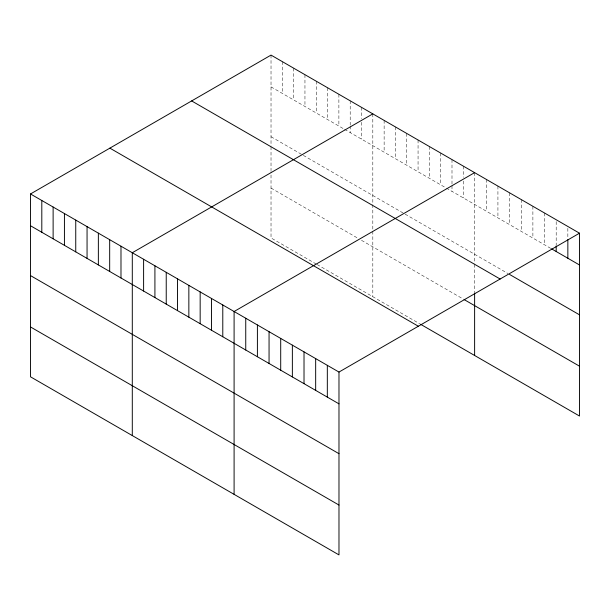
<?xml version="1.0" encoding="UTF-8"?>
<svg xmlns="http://www.w3.org/2000/svg" width="610" height="610" viewBox="0 0 610 610"><rect width="100%" height="100%" fill="white"/><g stroke="black" fill="none" stroke-linecap="round" stroke-linejoin="round"><path stroke-width="0.46" stroke-dasharray="3.05 2.29" d="M271.023 55.098L271.023 145.897M271.023 86.879L343.735 128.862M344.543 129.328L445.536 187.636M446.337 188.101L550.754 248.384M271.023 136.731L302.529 154.917M303.338 155.39L404.331 213.691M405.139 214.156L508.023 273.562M271.023 188.086L357.468 237.999M361.509 240.332L463.31 299.098M316.27 264.054L271.023 237.938L271.023 171.578M317.078 264.526L419.68 323.765M567.849 228.338L567.849 238.624M556.19 221.613L556.19 244.976M544.539 213.012L544.539 244.793M532.888 206.287L532.888 238.068M521.23 199.561L521.23 231.335M509.579 192.829L509.579 224.61M497.928 186.103L497.928 217.884M486.269 179.37L486.269 211.151M474.618 172.645L474.618 263.444M474.618 264.359L474.618 291.877M463.31 166.118L463.31 177.335M463.31 181.071L463.31 197.892M451.995 159.584L451.995 184.822M451.995 185.753L451.995 191.365M440.687 153.057L440.687 184.83M429.371 146.522L429.371 178.303M418.063 139.995L418.063 171.776M406.756 133.468L406.756 165.241M395.44 126.933L395.44 158.714M384.132 120.406L384.132 152.18M372.817 113.872L372.817 203.755M372.817 204.67L372.817 230.351M372.817 231.266L372.817 296.712M361.509 107.345L361.509 118.561M361.509 122.297L361.509 139.126M350.201 100.81L350.201 125.111M350.201 126.049L350.201 132.591M338.885 94.283L338.885 126.064M327.578 87.756L327.578 119.529M316.27 81.221L316.27 113.002M304.954 74.694L304.954 106.468M293.646 68.16L293.646 99.941M282.331 61.633L282.331 93.414M271.023 146.819L271.023 170.663"/><path stroke-width="0.91" d="M30.5 193.965L338.977 372.062L338.977 554.902L30.5 376.805L30.5 193.965L271.023 55.098L579.5 233.195L579.5 416.035L420.488 324.23M372.817 113.872L132.294 252.738L132.294 435.57M474.618 172.645L234.095 311.512L234.095 494.344M338.977 372.062L579.5 233.195M551.532 248.827L579.5 264.976M509.579 274.454L579.5 314.829M191.647 100.925L500.124 279.022M464.118 299.571L579.5 366.183M109.876 148.138L418.353 326.236M30.5 225.746L338.977 403.843M30.5 275.59L338.977 453.688M30.5 326.952L338.977 505.049M567.849 239.555L567.849 258.251M556.19 245.914L556.19 251.518M474.618 292.792L474.618 355.477M327.326 365.337L327.326 397.118M315.667 358.604L315.667 390.385M304.016 351.878L304.016 383.659M292.365 345.153L292.365 376.927M280.707 338.42L280.707 370.201M269.056 331.695L269.056 363.476M257.405 324.97L257.405 356.743M245.746 318.237L245.746 350.018M222.787 304.977L222.787 336.758M211.472 298.45L211.472 330.231M200.164 291.923L200.164 323.696M188.848 285.388L188.848 317.169M177.54 278.861L177.54 310.635M166.233 272.327L166.233 304.108M154.917 265.8L154.917 297.581M143.609 259.265L143.609 291.046M120.986 246.211L120.986 277.985M109.678 239.677L109.678 271.458M98.362 233.15L98.362 264.923M87.055 226.615L87.055 258.396M75.747 220.088L75.747 251.869M64.431 213.553L64.431 245.334M53.123 207.026L53.123 238.807M41.808 200.499L41.808 232.273"/></g></svg>
